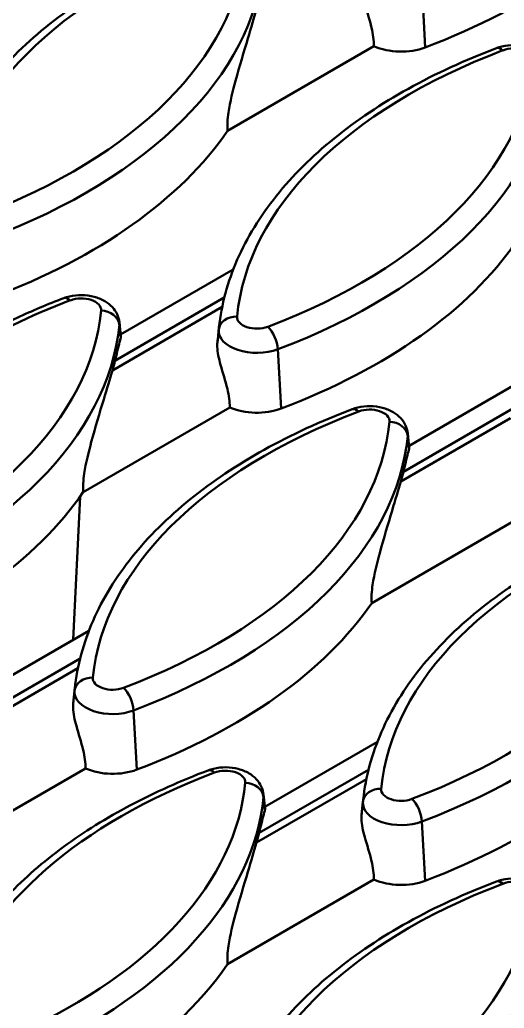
# Model space of a CAD drawing. Header units: millimetres. Extents: x 0 to 2774, y -40 to 1485.
# Drawn here: x 171.82 to 191.62, y 381.74 to 422.1 of the extents above; entities that cross this region are included whole.
import ezdxf

# ---------------------------------------------------------------- set-up
doc = ezdxf.new("R2010")
doc.units = ezdxf.units.MM
doc.header["$LTSCALE"] = 2.5
doc.layers.add('Sichtbar (ISO)', color=7, linetype='Continuous', lineweight=50)
doc.layers.add('Sichtbar schmal (ISO)', color=7, linetype='Continuous', lineweight=50)

msp = doc.modelspace()

# ---------------------------------------------------------------- linework, layer by layer
at = {"layer": 'Sichtbar (ISO)'}
for p, q in [((180.309, 417.562), (186.295, 421.018)), ((175.943, 409.244), (180.542, 411.899)), ((175.889, 409.748), (175.951, 409.161)), ((179.96, 409.532), (179.908, 409.045)), ((187.728, 404.708), (192.327, 407.363)), ((174.417, 402.819), (180.403, 406.275)), ((187.674, 405.212), (187.737, 404.625)), ((174.286, 402.633), (174.002, 396.783)), ((186.202, 398.283), (192.188, 401.739)), ((170.05, 394.501), (174.649, 397.157)), ((174.068, 394.789), (174.016, 394.303)), ((181.835, 389.965), (186.434, 392.621)), ((168.524, 388.077), (174.51, 391.533)), ((181.781, 390.469), (181.844, 389.883)), ((185.853, 390.253), (185.801, 389.767)), ((180.309, 383.541), (186.295, 386.997))]:
    msp.add_line(p, q, dxfattribs=at)
for centre, major_axis, start_param, end_param in [((174.639, 433.096), (25.106, 0), 5.2921, 5.906759), ((187.402, 421.842), (-1.806, 0), 0.911322, 2.150508), ((156.961, 422.89), (25.106, 0), 5.2921, 5.906759), ((168.746, 418.354), (25.106, 0), 5.2921, 5.906759), ((151.068, 410.189), (24.887, 0), 6.114898, 6.142932), ((181.509, 407.099), (-1.806, 0), 0.911322, 2.150508), ((162.853, 405.653), (24.887, 0), 6.114898, 6.142932), ((151.068, 408.148), (25.106, 0), 5.2921, 5.906759), ((162.853, 403.612), (25.106, 0), 5.2921, 5.906759), ((174.639, 399.075), (25.106, 0), 5.2921, 5.906759), ((175.617, 392.357), (-1.806, 0), 0.911322, 2.150508), ((156.961, 390.911), (24.887, 0), 6.114898, 6.142932), ((187.402, 387.821), (-1.806, 0), 0.911322, 2.150508), ((156.961, 388.869), (25.106, 0), 5.537113, 5.906759)]:
    msp.add_ellipse(centre, major_axis=major_axis, ratio=0.57735, start_param=start_param, end_param=end_param, dxfattribs=at)
for points, knots in [([(179.514, 425.475), (178.233, 424.991), (177.027, 424.436), (174.804, 423.203), (173.787, 422.524), (171.978, 421.059), (171.186, 420.273), (169.856, 418.615), (169.319, 417.743), (168.529, 415.939), (168.276, 415.008), (168.175, 414.068)], [2.9359057, 2.9359057, 2.9359057, 2.9359057, 3.121742, 3.121742, 3.3075784, 3.3075784, 3.4934147, 3.4934147, 3.6792511, 3.6792511, 3.8650875, 3.8650875, 3.8650875, 3.8650875]), ([(186.295, 421.018), (186.292, 421.253), (186.257, 421.508), (186.121, 422.098), (186.007, 422.436), (185.884, 422.874), (185.85, 423.004), (185.8, 423.257), (185.785, 423.38), (185.78, 423.548), (185.782, 423.608), (185.788, 423.666)], [0.0433649, 0.0433649, 0.0433649, 0.0433649, 0.199966, 0.199966, 0.399932, 0.399932, 0.4756007, 0.4756007, 0.5512693, 0.5512693, 0.5929939, 0.5929939, 0.5929939, 0.5929939]), ([(181.497, 422.525), (181.398, 422.188), (181.277, 421.781), (180.982, 420.799), (180.8, 420.209), (180.533, 419.224), (180.411, 418.742), (180.329, 418.183), (180.313, 418.042), (180.3, 417.783), (180.301, 417.664), (180.309, 417.562)], [3.485316, 3.485316, 3.485316, 3.485316, 3.831228, 3.831228, 4.242869, 4.242869, 4.503948, 4.503948, 4.581698, 4.581698, 4.653464, 4.653464, 4.653464, 4.653464]), ([(191.299, 420.939), (190.018, 420.455), (188.812, 419.9), (186.589, 418.667), (185.572, 417.988), (183.763, 416.523), (182.971, 415.737), (181.641, 414.079), (181.104, 413.207), (180.314, 411.403), (180.061, 410.472), (179.96, 409.532)], [2.9359057, 2.9359057, 2.9359057, 2.9359057, 3.121742, 3.121742, 3.3075784, 3.3075784, 3.4934147, 3.4934147, 3.6792511, 3.6792511, 3.8650875, 3.8650875, 3.8650875, 3.8650875]), ([(193.566, 419.954), (193.554, 420.07), (193.521, 420.181), (193.424, 420.392), (193.356, 420.488), (193.188, 420.672), (193.084, 420.752), (192.835, 420.9), (192.687, 420.958), (192.371, 421.041), (192.2, 421.062), (191.861, 421.066), (191.692, 421.048), (191.449, 420.99), (191.374, 420.967), (191.299, 420.939)], [0.847302, 0.847302, 0.847302, 0.847302, 1.046181, 1.046181, 1.270532, 1.270532, 1.556044, 1.556044, 1.929065, 1.929065, 2.339587, 2.339587, 2.746954, 2.746954, 2.935906, 2.935906, 2.935906, 2.935906]), ([(175.889, 409.748), (175.876, 409.864), (175.843, 409.975), (175.746, 410.186), (175.678, 410.282), (175.51, 410.466), (175.406, 410.546), (175.157, 410.694), (175.01, 410.751), (174.693, 410.835), (174.523, 410.856), (174.183, 410.859), (174.014, 410.841), (173.772, 410.784), (173.696, 410.761), (173.621, 410.733)], [0.847302, 0.847302, 0.847302, 0.847302, 1.046181, 1.046181, 1.270532, 1.270532, 1.556044, 1.556044, 1.929065, 1.929065, 2.339587, 2.339587, 2.746954, 2.746954, 2.935906, 2.935906, 2.935906, 2.935906]), ([(173.621, 410.733), (172.963, 410.484), (172.325, 410.217), (171.094, 409.648), (170.501, 409.346), (169.365, 408.709), (168.822, 408.374), (167.791, 407.675), (167.303, 407.309), (166.386, 406.551), (165.958, 406.158), (165.561, 405.753)], [2.9359057, 2.9359057, 2.9359057, 2.9359057, 3.0313264, 3.0313264, 3.1267471, 3.1267471, 3.2221679, 3.2221679, 3.3175886, 3.3175886, 3.4130093, 3.4130093, 3.4130093, 3.4130093]), ([(175.945, 409.113), (175.942, 409.102), (175.939, 409.092), (175.888, 408.91), (175.825, 408.645), (175.74, 408.299), (175.726, 408.241), (175.711, 408.18)], [0.7095826, 0.7095826, 0.7095826, 0.7095826, 0.7301099, 0.7301099, 1.0546565, 1.0546565, 1.1167, 1.1167, 1.1167, 1.1167]), ([(180.403, 406.275), (180.4, 406.51), (180.364, 406.766), (180.229, 407.355), (180.115, 407.694), (179.991, 408.131), (179.958, 408.261), (179.908, 408.515), (179.893, 408.638), (179.888, 408.806), (179.89, 408.865), (179.895, 408.923)], [0.0433649, 0.0433649, 0.0433649, 0.0433649, 0.199966, 0.199966, 0.399932, 0.399932, 0.4756007, 0.4756007, 0.5512693, 0.5512693, 0.5929939, 0.5929939, 0.5929939, 0.5929939]), ([(179.895, 408.923), (179.898, 408.953), (179.901, 408.983), (179.906, 409.023), (179.907, 409.034), (179.908, 409.045)], [0.70958265, 0.70958265, 0.70958265, 0.70958265, 0.73010989, 0.73010989, 0.73801389, 0.73801389, 0.73801389, 0.73801389]), ([(175.604, 407.782), (175.505, 407.446), (175.384, 407.039), (175.089, 406.057), (174.908, 405.467), (174.64, 404.481), (174.519, 403.999), (174.437, 403.44), (174.421, 403.3), (174.407, 403.041), (174.408, 402.922), (174.417, 402.819)], [3.485316, 3.485316, 3.485316, 3.485316, 3.831228, 3.831228, 4.242869, 4.242869, 4.503948, 4.503948, 4.581698, 4.581698, 4.653464, 4.653464, 4.653464, 4.653464]), ([(185.406, 406.197), (184.125, 405.712), (182.919, 405.158), (180.696, 403.925), (179.68, 403.246), (177.87, 401.781), (177.078, 400.995), (175.749, 399.337), (175.212, 398.465), (174.421, 396.661), (174.169, 395.729), (174.068, 394.789)], [2.9359057, 2.9359057, 2.9359057, 2.9359057, 3.121742, 3.121742, 3.3075784, 3.3075784, 3.4934147, 3.4934147, 3.6792511, 3.6792511, 3.8650875, 3.8650875, 3.8650875, 3.8650875]), ([(187.674, 405.212), (187.661, 405.328), (187.629, 405.439), (187.531, 405.65), (187.464, 405.746), (187.295, 405.93), (187.191, 406.01), (186.942, 406.158), (186.795, 406.215), (186.478, 406.299), (186.308, 406.32), (185.968, 406.323), (185.799, 406.305), (185.557, 406.248), (185.481, 406.225), (185.406, 406.197)], [0.847302, 0.847302, 0.847302, 0.847302, 1.046181, 1.046181, 1.270532, 1.270532, 1.556044, 1.556044, 1.929065, 1.929065, 2.339587, 2.339587, 2.746954, 2.746954, 2.935906, 2.935906, 2.935906, 2.935906]), ([(187.731, 404.576), (187.728, 404.566), (187.725, 404.556), (187.673, 404.374), (187.61, 404.109), (187.525, 403.763), (187.511, 403.705), (187.497, 403.644)], [0.7095826, 0.7095826, 0.7095826, 0.7095826, 0.7301099, 0.7301099, 1.0546565, 1.0546565, 1.1167, 1.1167, 1.1167, 1.1167]), ([(187.389, 403.246), (187.29, 402.91), (187.169, 402.503), (186.874, 401.521), (186.693, 400.931), (186.425, 399.945), (186.304, 399.463), (186.222, 398.904), (186.206, 398.764), (186.192, 398.505), (186.193, 398.385), (186.202, 398.283)], [3.485316, 3.485316, 3.485316, 3.485316, 3.831228, 3.831228, 4.242869, 4.242869, 4.503948, 4.503948, 4.581698, 4.581698, 4.653464, 4.653464, 4.653464, 4.653464]), ([(197.191, 401.661), (195.91, 401.176), (194.704, 400.622), (192.481, 399.388), (191.465, 398.709), (189.656, 397.245), (188.863, 396.459), (187.534, 394.801), (186.997, 393.928), (186.207, 392.125), (185.954, 391.193), (185.853, 390.253)], [2.9359057, 2.9359057, 2.9359057, 2.9359057, 3.121742, 3.121742, 3.3075784, 3.3075784, 3.4934147, 3.4934147, 3.6792511, 3.6792511, 3.8650875, 3.8650875, 3.8650875, 3.8650875]), ([(174.003, 394.181), (174.006, 394.211), (174.009, 394.24), (174.013, 394.281), (174.014, 394.292), (174.016, 394.303)], [0.70958265, 0.70958265, 0.70958265, 0.70958265, 0.73010989, 0.73010989, 0.73801389, 0.73801389, 0.73801389, 0.73801389]), ([(174.51, 391.533), (174.507, 391.768), (174.471, 392.023), (174.336, 392.613), (174.222, 392.951), (174.099, 393.389), (174.065, 393.519), (174.015, 393.772), (174, 393.896), (173.995, 394.064), (173.997, 394.123), (174.003, 394.181)], [0.0433649, 0.0433649, 0.0433649, 0.0433649, 0.199966, 0.199966, 0.399932, 0.399932, 0.4756007, 0.4756007, 0.5512693, 0.5512693, 0.5929939, 0.5929939, 0.5929939, 0.5929939]), ([(179.514, 391.454), (178.398, 391.032), (177.339, 390.557), (175.36, 389.511), (174.441, 388.94), (172.767, 387.713), (172.011, 387.057), (170.685, 385.674), (170.115, 384.946), (169.178, 383.434), (168.812, 382.65), (168.557, 381.849)], [2.9359057, 2.9359057, 2.9359057, 2.9359057, 3.0977868, 3.0977868, 3.2596679, 3.2596679, 3.421549, 3.421549, 3.5834301, 3.5834301, 3.7453112, 3.7453112, 3.7453112, 3.7453112]), ([(181.781, 390.469), (181.769, 390.585), (181.736, 390.697), (181.639, 390.908), (181.571, 391.004), (181.403, 391.188), (181.298, 391.268), (181.05, 391.415), (180.902, 391.473), (180.586, 391.556), (180.415, 391.578), (180.076, 391.581), (179.906, 391.563), (179.664, 391.505), (179.588, 391.483), (179.514, 391.454)], [0.847302, 0.847302, 0.847302, 0.847302, 1.046181, 1.046181, 1.270532, 1.270532, 1.556044, 1.556044, 1.929065, 1.929065, 2.339587, 2.339587, 2.746954, 2.746954, 2.935906, 2.935906, 2.935906, 2.935906]), ([(181.838, 389.834), (181.835, 389.824), (181.832, 389.814), (181.78, 389.632), (181.717, 389.367), (181.633, 389.021), (181.619, 388.962), (181.604, 388.902)], [0.7095826, 0.7095826, 0.7095826, 0.7095826, 0.7301099, 0.7301099, 1.0546565, 1.0546565, 1.1167, 1.1167, 1.1167, 1.1167]), ([(186.295, 386.997), (186.292, 387.232), (186.257, 387.487), (186.121, 388.077), (186.007, 388.415), (185.884, 388.853), (185.85, 388.983), (185.8, 389.236), (185.785, 389.359), (185.78, 389.528), (185.782, 389.587), (185.788, 389.645)], [0.0433649, 0.0433649, 0.0433649, 0.0433649, 0.199966, 0.199966, 0.399932, 0.399932, 0.4756007, 0.4756007, 0.5512693, 0.5512693, 0.5929939, 0.5929939, 0.5929939, 0.5929939]), ([(185.788, 389.645), (185.791, 389.675), (185.794, 389.704), (185.798, 389.745), (185.799, 389.756), (185.801, 389.767)], [0.70958265, 0.70958265, 0.70958265, 0.70958265, 0.73010989, 0.73010989, 0.73801389, 0.73801389, 0.73801389, 0.73801389]), ([(181.497, 388.504), (181.398, 388.168), (181.277, 387.761), (180.982, 386.778), (180.8, 386.188), (180.533, 385.203), (180.411, 384.721), (180.329, 384.162), (180.313, 384.021), (180.3, 383.762), (180.301, 383.643), (180.309, 383.541)], [3.485316, 3.485316, 3.485316, 3.485316, 3.831228, 3.831228, 4.242869, 4.242869, 4.503948, 4.503948, 4.581698, 4.581698, 4.653464, 4.653464, 4.653464, 4.653464]), ([(193.566, 385.933), (193.554, 386.049), (193.521, 386.161), (193.424, 386.371), (193.356, 386.468), (193.188, 386.652), (193.084, 386.732), (192.835, 386.879), (192.687, 386.937), (192.371, 387.02), (192.2, 387.042), (191.861, 387.045), (191.692, 387.027), (191.449, 386.969), (191.374, 386.946), (191.299, 386.918)], [0.847302, 0.847302, 0.847302, 0.847302, 1.046181, 1.046181, 1.270532, 1.270532, 1.556044, 1.556044, 1.929065, 1.929065, 2.339587, 2.339587, 2.746954, 2.746954, 2.935906, 2.935906, 2.935906, 2.935906]), ([(191.299, 386.918), (190.018, 386.434), (188.812, 385.88), (186.589, 384.646), (185.572, 383.967), (183.763, 382.502), (182.971, 381.717), (181.641, 380.059), (181.104, 379.186), (180.314, 377.383), (180.061, 376.451), (179.96, 375.511)], [2.9359057, 2.9359057, 2.9359057, 2.9359057, 3.121742, 3.121742, 3.3075784, 3.3075784, 3.4934147, 3.4934147, 3.6792511, 3.6792511, 3.8650875, 3.8650875, 3.8650875, 3.8650875])]:
    msp.add_open_spline(points, degree=3, knots=knots, dxfattribs=at)
for points in [[(175.951, 409.161), (175.953, 409.148), (175.951, 409.132), (175.945, 409.113)], [(187.737, 404.625), (187.738, 404.612), (187.736, 404.596), (187.731, 404.576)], [(181.844, 389.883), (181.845, 389.87), (181.844, 389.853), (181.838, 389.834)]]:
    msp.add_open_spline(points, degree=3, dxfattribs=at)
at = {"layer": 'Sichtbar schmal (ISO)'}
for p, q in [((188.256, 423.387), (188.391, 420.969)), ((175.711, 408.18), (180.179, 410.76)), ((180.091, 410.373), (175.604, 407.782)), ((175.889, 409.641), (175.945, 409.113)), ((179.952, 409.449), (179.895, 408.923)), ((182.364, 408.645), (182.499, 406.227)), ((187.497, 403.644), (191.964, 406.224)), ((191.876, 405.837), (187.389, 403.246)), ((187.674, 405.105), (187.731, 404.576)), ((169.819, 393.438), (174.287, 396.017)), ((174.199, 395.631), (169.712, 393.04)), ((174.059, 394.706), (174.003, 394.181)), ((176.471, 393.902), (176.606, 391.485)), ((181.604, 388.902), (186.072, 391.481)), ((185.984, 391.094), (181.497, 388.504)), ((181.782, 390.363), (181.838, 389.834)), ((185.844, 390.17), (185.788, 389.645)), ((188.256, 389.366), (188.391, 386.949))]:
    msp.add_line(p, q, dxfattribs=at)
for centre, major_axis, ratio, start_param, end_param in [((192.987, 413.739), (-24.113, 0), 0.57735, 5.2921, 6.227073), ((156.961, 425.748), (24.113, 0), 0.57735, 5.2921, 6.227073), ((156.961, 425.189), (24.86, 0), 0.57735, 5.2921, 6.227073), ((191.564, 420.237), (-0.265, 0.702), 0.447262, 5.581488, 6.283185), ((192.009, 420.457), (0.813, 0), 0.57735, 6.227073, 8.433693), ((204.773, 409.203), (-24.113, 0), 0.57735, 5.2921, 6.227073), ((168.746, 421.212), (24.113, 0), 0.57735, 5.2921, 6.227073), ((168.746, 420.653), (24.86, 0), 0.57735, 5.2921, 6.227073), ((187.095, 398.997), (24.113, 0), 0.57735, 2.150508, 2.635541), ((173.886, 410.031), (-0.265, 0.702), 0.447262, 5.581488, 6.283185), ((174.332, 410.251), (0.813, 0), 0.57735, 6.227073, 8.433693), ((151.068, 411.005), (24.113, 0), 0.57735, 5.2921, 6.227073), ((175.143, 409.612), (0.746, -0.073), 0.815212, 0.166414, 1.649944), ((180.698, 409.371), (-0.746, 0.073), 0.815212, 4.791537, 6.275066), ((151.068, 410.446), (24.86, 0), 0.57735, 5.2921, 6.227073), ((174.332, 409.692), (1.56, 0), 0.57735, 6.227073, 6.345089), ((181.509, 409.957), (-0.813, 0), 0.57735, 6.227073, 8.433693), ((181.509, 409.398), (-1.56, 0), 0.57735, 6.227073, 8.433693), ((204.773, 408.644), (-24.86, 0), 0.57735, 6.221282, 6.227073), ((181.954, 408.952), (0.265, -0.702), 0.447262, 0.956366, 2.439895), ((198.88, 394.46), (-24.113, 0), 0.57735, 5.2921, 6.227073), ((185.672, 405.495), (-0.265, 0.702), 0.447262, 5.581488, 6.283185), ((186.117, 405.715), (0.813, 0), 0.57735, 6.227073, 8.433693), ((162.853, 406.469), (24.113, 0), 0.57735, 5.2921, 6.227073), ((186.928, 405.076), (0.746, -0.073), 0.815212, 0.166414, 1.649944), ((186.117, 405.156), (1.56, 0), 0.57735, 6.227073, 6.345089), ((162.853, 405.91), (24.86, 0), 0.57735, 5.2921, 6.227073), ((210.665, 389.924), (-24.113, 0), 0.57735, 5.2921, 6.227073), ((174.639, 401.933), (24.113, 0), 0.57735, 5.2921, 6.227073), ((174.639, 401.374), (24.86, 0), 0.57735, 5.2921, 6.227073), ((174.805, 394.629), (-0.746, 0.073), 0.815212, 4.791537, 6.275066), ((175.617, 395.215), (-0.813, 0), 0.57735, 6.227073, 8.433693), ((175.617, 394.656), (-1.56, 0), 0.57735, 6.227073, 8.433693), ((198.88, 393.901), (-24.86, 0), 0.57735, 6.221282, 6.227073), ((176.062, 394.21), (-0.265, 0.702), 0.447262, 4.097958, 5.581488), ((179.779, 390.753), (-0.265, 0.702), 0.447262, 5.581488, 6.283185), ((180.224, 390.973), (0.813, 0), 0.57735, 6.227073, 8.433693), ((192.987, 379.718), (-24.113, 0), 0.57735, 5.2921, 6.101506), ((156.961, 391.727), (24.113, 0), 0.57735, 5.376303, 6.227073), ((181.036, 390.334), (0.746, -0.073), 0.815212, 0.166414, 1.649944), ((186.59, 390.093), (-0.746, 0.073), 0.815212, 4.791537, 6.275066), ((187.402, 390.679), (-0.813, 0), 0.57735, 6.227073, 8.433693), ((156.961, 391.168), (24.86, 0), 0.57735, 5.376303, 6.227073), ((180.224, 390.414), (1.56, 0), 0.57735, 6.227073, 6.345089), ((210.665, 389.365), (-24.86, 0), 0.57735, 6.221282, 6.227073), ((187.847, 389.674), (-0.265, 0.702), 0.447262, 4.097958, 5.581488), ((187.402, 390.12), (-1.56, 0), 0.57735, 6.227073, 8.433693), ((204.773, 375.182), (-24.113, 0), 0.57735, 5.2921, 6.227073), ((191.564, 386.217), (-0.265, 0.702), 0.447262, 5.581488, 6.283185), ((192.009, 386.436), (0.813, 0), 0.57735, 6.227073, 8.433693), ((168.746, 387.191), (24.113, 0), 0.57735, 5.2921, 6.227073), ((168.746, 386.632), (24.86, 0), 0.57735, 5.2921, 6.227073)]:
    msp.add_ellipse(centre, major_axis=major_axis, ratio=ratio, start_param=start_param, end_param=end_param, dxfattribs=at)

doc.saveas('drawing.dxf')
